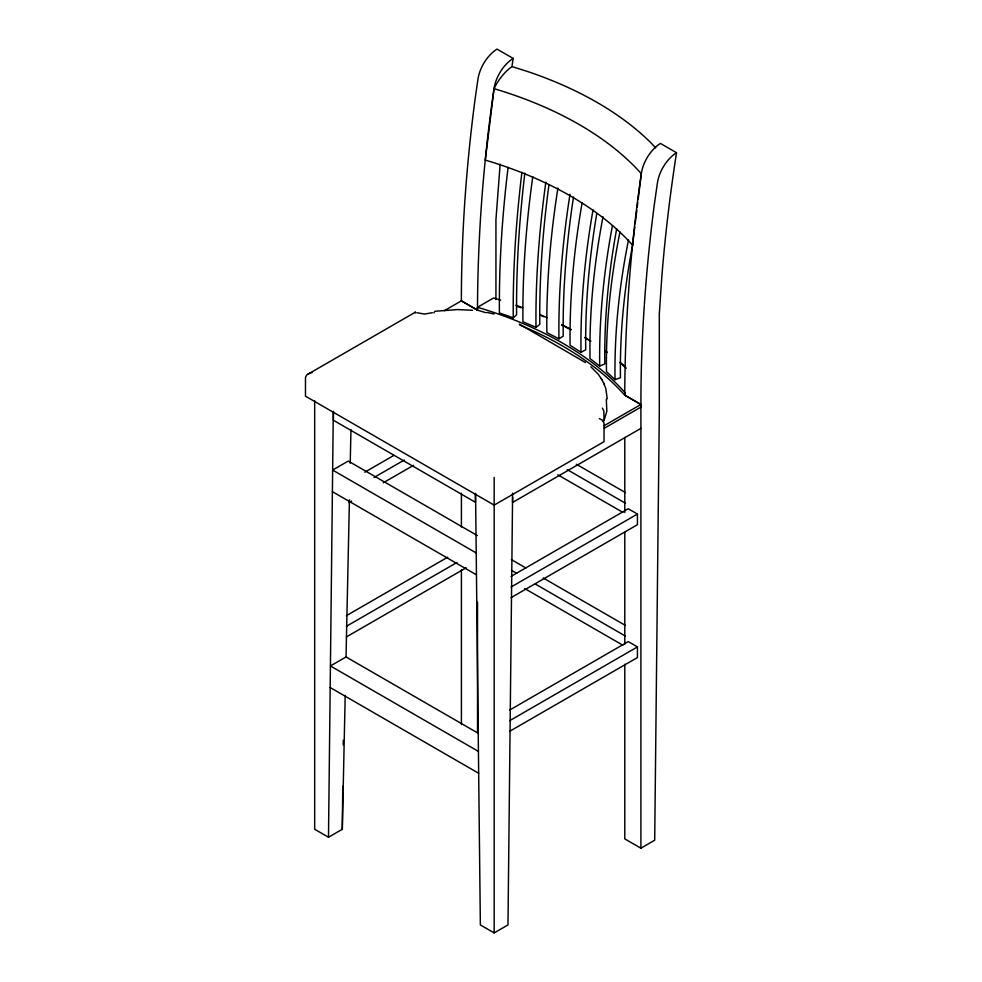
<?xml version="1.0" encoding="UTF-8"?>
<svg xmlns="http://www.w3.org/2000/svg" width="982" height="982" viewBox="0 0 982 982"><rect width="100%" height="100%" fill="white"/><g stroke="black" fill="none" stroke-linecap="round" stroke-linejoin="round"><path stroke-width="1.47" d="M314.682 400.766L314.682 829.274L328.491 837.241L333.303 411.458M328.491 837.241L342.301 829.274L342.755 786.349M343.209 744.945L343.258 740.342M512.579 497.137L507.976 924.934L494.167 932.9L480.358 924.934L475.558 493.59M485.967 312.767A341.368 197.087 0 0 0 477.485 310.152C477.706 236.048 483.328 161.969 494.032 88.65A28.65 16.534 -60 0 1 513.144 58.404L497.039 49.1A28.65 16.534 -60 0 0 477.927 79.346L474.969 99.992A1463.241 844.815 -60 0 0 461.38 300.848L444.306 310.705M604.09 428.361L640.902 407.113L640.865 404.474L624.748 395.181C624.982 321.077 630.604 246.998 641.307 173.679A28.65 16.534 -60 0 1 660.407 143.421L676.524 152.726A1463.241 844.815 -60 0 0 661.868 276.212L659.303 314.068L659.303 412.428L654.699 840.211L640.902 848.19L624.785 838.886L624.785 664.225M342.301 829.274L345.198 695.391M478.43 751.402L330.431 665.956L346.032 656.946L349.432 499.789M350.23 463.16L350.955 429.6M500.145 164.117L495.935 219.747L495.935 299.498M513.144 58.404L511.966 66.58A37.635 21.727 -60 0 0 494.032 88.65L485.292 160.091A341.368 197.087 0 0 1 632.555 245.119L634.789 226.879M635.158 223.835L636.839 210.16M637.208 207.116L637.772 202.562M638.14 199.518L641.307 173.679A341.368 197.087 0 0 0 494.032 88.65M415.202 312.276L306.715 374.915L305.476 377.567L305.476 396.176L494.167 505.116L604.04 441.679L604.04 423.082L602.764 420.443L599.29 418.565M433.884 312.877L434.781 311.38M602.702 421.094L604.04 420.419L606.839 411.36L606.324 399.244M508.087 167.296A752.998 322.882 -70.4 0 0 499.408 312.927L513.255 317.849L516.606 314.694A746.909 320.267 -70.4 0 1 524.854 173.151M532.772 176.6A752.998 366.36 -66.8 0 0 522.927 321.765L535.988 327.362L539.793 324.391A746.909 363.401 -66.8 0 1 548.963 184.726M557.923 187.979A752.998 411.716 -62.5 0 0 546.851 332.567L558.942 338.864L563.214 336.102A746.909 408.389 -62.5 0 1 573.513 196.977M477.485 310.152L461.38 300.848L477.485 310.152L477.485 307.28L493.59 297.976A341.368 197.087 0 0 1 500.673 300.148M364.801 472.195L393.77 455.464M374.007 477.51L404.289 460.018M348.991 502.575L351.63 501.053M383.226 482.813L413.508 465.333M519.871 325.091A341.368 197.087 0 0 1 624.748 395.181L640.902 404.461L640.902 848.19M604.09 425.709L640.902 404.461A1463.241 844.815 -60 0 1 654.454 203.618L657.412 182.971A28.65 16.534 -60 0 1 676.524 152.726M640.902 428.373L512.579 502.453L512.579 493.16M346.376 615.689L447.743 557.162M346.364 626.32L456.949 562.477M346.364 636.95L466.168 567.78M511.057 576.397L628.247 508.75L637.441 514.065L637.441 524.695L511.057 597.657M511.057 587.027L637.441 514.065M509.744 710.011L628.247 641.602L637.441 646.917L637.441 657.547L509.732 731.271M509.732 720.653L637.441 646.917M582.117 202.844A752.998 456.618 -57.4 0 0 570.1 345.296L580.988 352.28L585.726 349.788A746.909 452.923 -57.4 0 1 596.675 214.162M308.176 373.811L312.301 372.436M603.009 216.776A752.998 493.75 -52.1 0 0 589.998 358.553L599.695 366.09L604.814 363.88A746.909 489.76 -52.1 0 1 616.659 228.88M619.973 231.973A752.998 523.222 -46.9 0 0 606.483 371.675L615.027 379.666L620.452 377.714A746.909 518.987 -46.9 0 1 632.715 244.702M432.338 312.706L424.555 314.08L416.785 312.706M435.505 311.233L457.391 309.575L472.514 310.263M487.06 312.423L493.995 314.031M511.966 66.58L527.432 71.465A341.368 197.087 0 0 1 650.771 142.672L655.669 147.84M519.269 324.06L585.456 362.554M576.348 464.253L625.436 492.596M567.142 469.568L625.509 503.275M557.85 474.834L622.858 512.371M477.338 535.583L348.242 461.049L332.64 470.059L476.221 552.952M511.327 559.568L525.922 568.001M543.169 577.956L625.436 625.448M511.413 570.247L516.716 573.316M535.3 584.032L625.509 636.127M524.683 588.537L622.858 645.223M332.395 491.651L476.466 574.826M346.032 656.946L478.173 733.235M330.185 687.535L478.676 773.264M590.869 366.777L598.419 374.449L601.917 379.715M602.322 408.107L603.844 411.004L604.04 420.419M603.549 382.82L605.784 388.418L607.232 398.827M601.303 378.561L604.176 384.011M415.263 311.994L415.337 312.951M624.748 395.181L624.748 392.309A341.368 197.087 0 0 0 477.485 307.28M624.785 437.456L624.785 512.53M624.785 532.453L624.785 644.302M494.167 477.436L494.167 932.9M477.522 602.175L477.522 732.412M475.411 493.394L475.411 502.256L333.438 420.284L333.438 411.433M461.417 493.283L461.417 526.99M461.417 569.891L461.417 724.642M535.988 327.362A752.998 366.36 -66.8 0 1 545.845 182.198M516.9 306.286A341.368 197.087 0 0 1 521 307.747M540.91 315.529A341.368 197.087 0 0 1 543.746 316.744M561.655 325.005A341.368 197.087 0 0 1 570.886 329.731M584.781 337.55A341.368 197.087 0 0 1 590.833 341.257A341.368 197.087 0 0 0 584.879 337.501M604.679 350.488A341.368 197.087 0 0 1 607.134 352.256M619.986 362.248A341.368 197.087 0 0 1 625.46 366.937M515.931 305.242A341.368 197.087 0 0 1 522.719 307.71M539.99 314.608A341.368 197.087 0 0 1 547.023 317.689M561.986 324.809A341.368 197.087 0 0 1 571.131 329.596M604.789 350.734A341.368 197.087 0 0 1 607.207 352.513M619.863 362.591A341.368 197.087 0 0 1 626.295 368.262M513.255 317.849A752.998 322.882 -70.4 0 1 521.933 172.231M558.942 338.864A752.998 411.716 -62.5 0 1 570.002 194.276M580.988 352.28A752.998 456.618 -57.4 0 1 593.018 209.817M599.695 366.09A752.998 493.75 -52.1 0 1 612.424 225.75M615.027 379.666A752.998 523.222 -46.9 0 1 628.517 239.964"/></g></svg>
